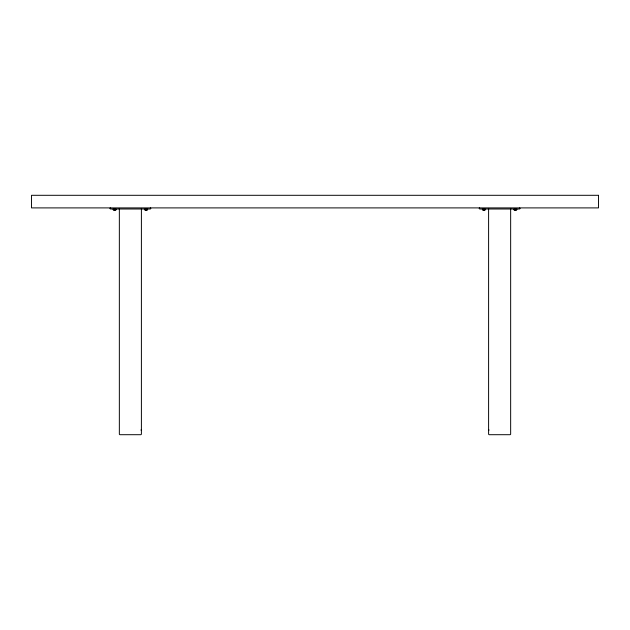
<?xml version="1.0" encoding="UTF-8"?>
<svg xmlns="http://www.w3.org/2000/svg" width="630" height="630" viewBox="0 0 630 630"><rect width="100%" height="100%" fill="white"/><g stroke="black" fill="none" stroke-linecap="round" stroke-linejoin="round"><path stroke-width="0.94" d="M110.368 207.9L109.896 208.373L110.368 209.002L150.373 209.002L150.846 208.53L150.373 207.9M479.627 207.9L479.154 208.373L479.627 209.002L519.632 209.002L520.104 208.53L519.632 207.9M488.604 430.447L489.077 429.975M113.046 209.317L116.196 209.317M144.546 209.317L147.696 209.317M482.304 209.317L485.454 209.317M513.804 209.317L516.954 209.317M114.227 209.79L115.014 209.79M145.727 209.79L146.514 209.79M483.486 209.79L484.273 209.79M514.986 209.79L515.773 209.79M140.923 429.975L141.396 430.447M516.639 209.317L516.639 210.105L514.119 210.105L514.119 209.317M516.009 209.317L516.009 210.105M514.749 209.317L514.749 210.105M510.654 208.373L510.654 434.227L510.182 434.7L489.077 434.7L488.604 434.227L488.604 208.373M485.139 209.317L485.139 210.105L482.619 210.105L482.619 209.317M484.509 209.317L484.509 210.105M483.249 209.317L483.249 210.105M147.381 209.317L147.381 210.105L144.861 210.105L144.861 209.317M146.751 209.317L146.751 210.105M145.491 209.317L145.491 210.105M141.396 208.373L141.396 434.227L140.923 434.7L119.818 434.7L119.346 434.227L119.346 208.373M115.881 209.317L115.881 210.105L113.361 210.105L113.361 209.317M115.251 209.317L115.251 210.105M113.991 209.317L113.991 210.105M598.5 195.3L31.5 195.3L31.5 207.9L598.5 207.9L598.5 195.3"/></g></svg>
